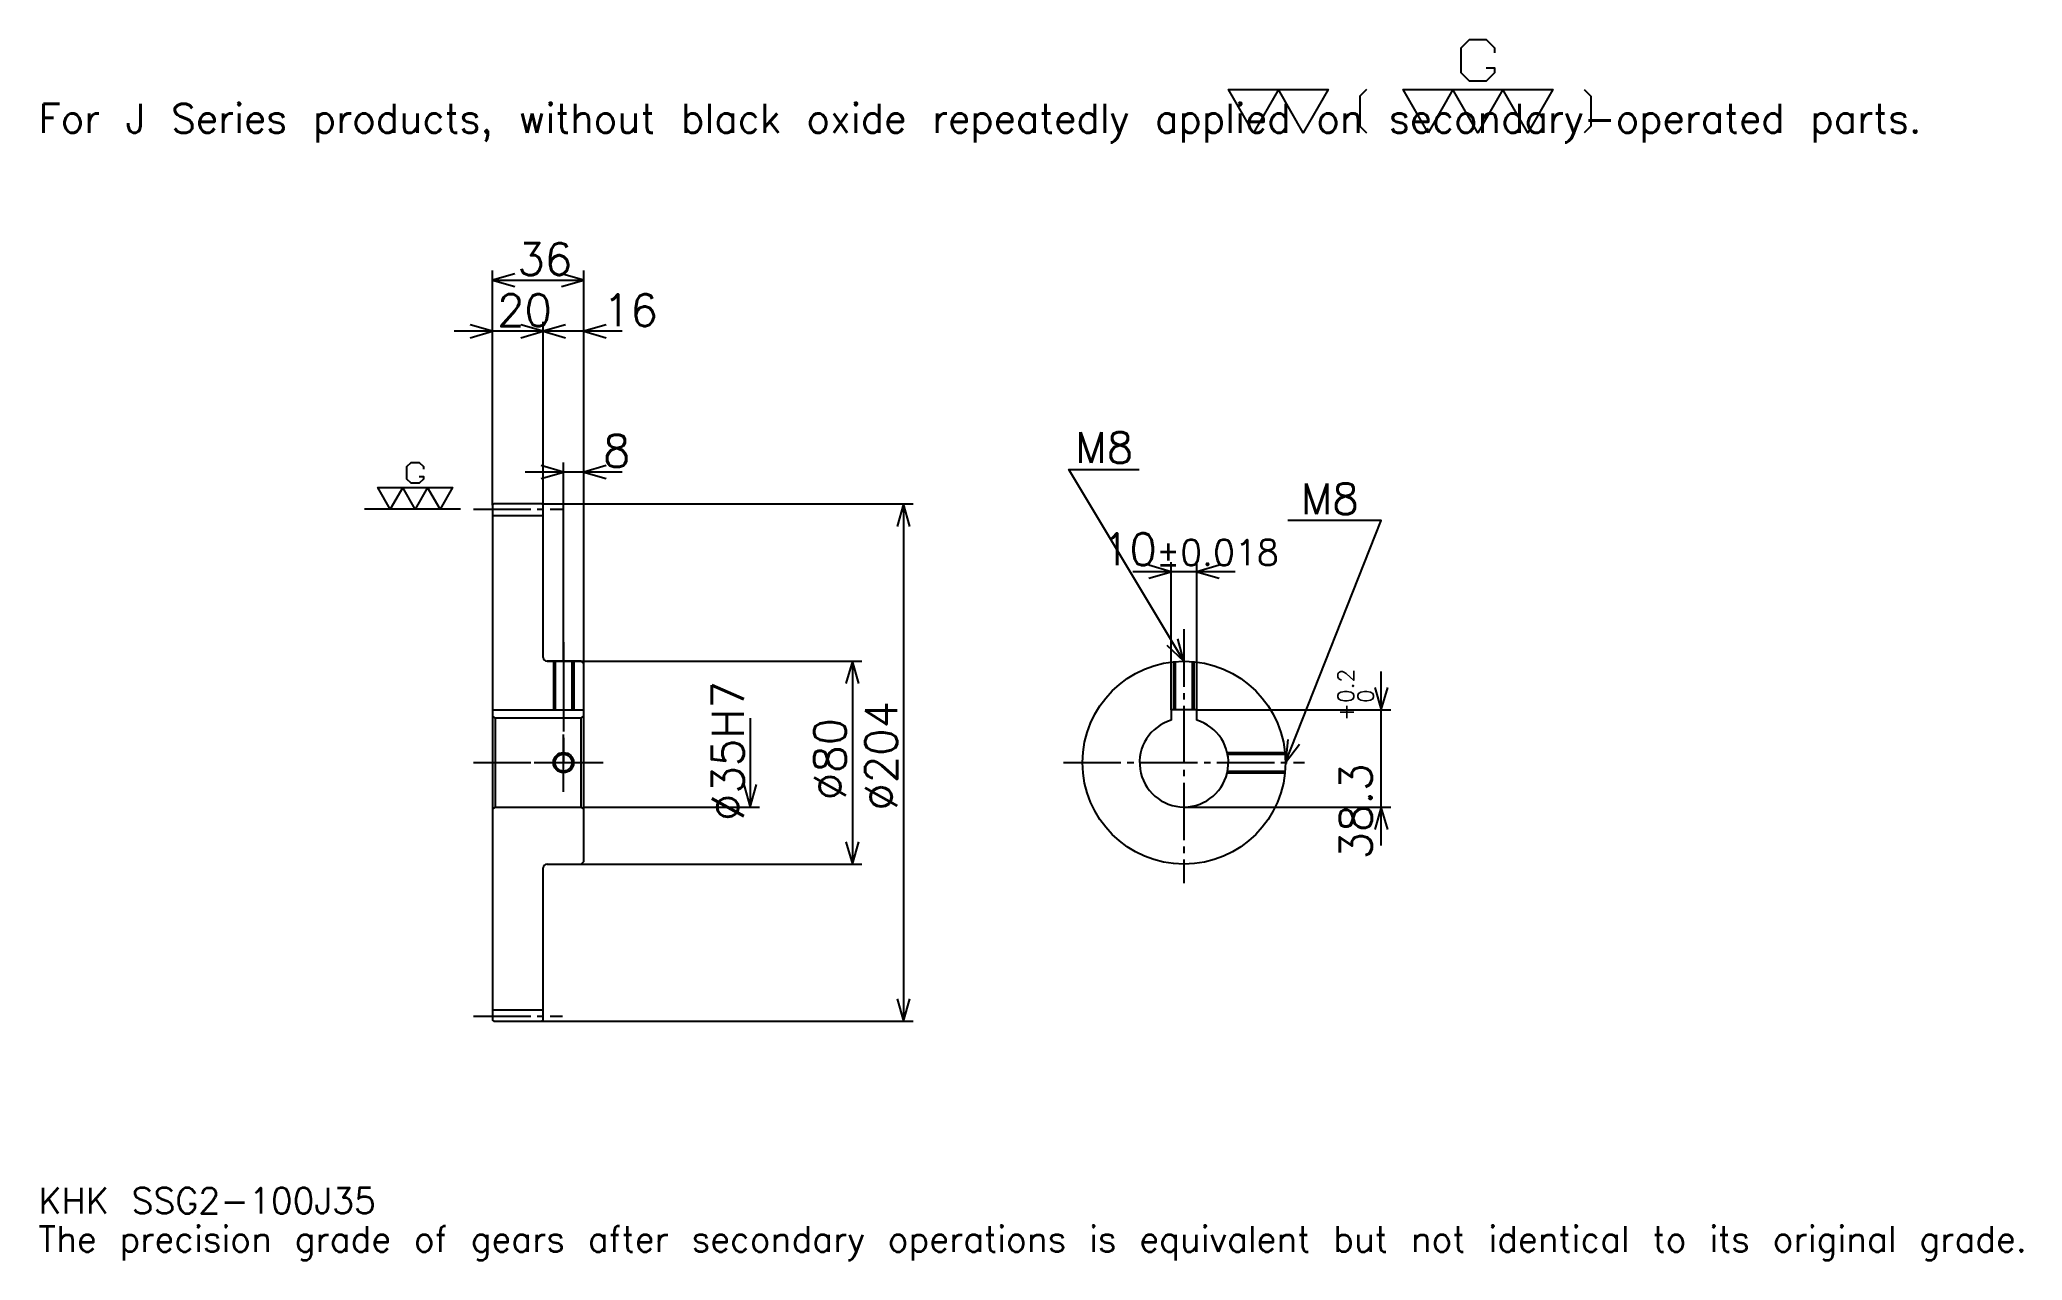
# Model space of a CAD drawing. Extents: x 26 to 808, y 9 to 491.
import ezdxf

# ---------------------------------------------------------------- set-up
doc = ezdxf.new("R2010")
doc.units = 0
doc.linetypes.add('DASHDOT', pattern=[30.260869, 22.695652, -2.521739, 2.521739, -2.521739])
doc.layers.get('0').update_dxf_attribs({"linetype": 'CONTINUOUS'})
doc.layers.add('DASHDOT', color=6, linetype='DASHDOT')
doc.styles.add('KANJI', font='TXT', dxfattribs={"bigfont": 'BIGFONT'})

msp = doc.modelspace()

# ---------------------------------------------------------------- linework, layer by layer
at = {"color": 5}
for p, q in [((204.260864, 307.521729), (204.260864, 399.565186)), ((240.260864, 307.521729), (240.260864, 399.565186)), ((204.260864, 395.782593), (240.260864, 395.782593)), ((239.391296, 375.608704), (189.130432, 375.608704)), ((255.391296, 375.608704), (209.130432, 375.608704)), ((224.260864, 307.521729), (224.260864, 379.391296)), ((232.260864, 307.521729), (232.260864, 323.913025)), ((255.391296, 320.130432), (217.130432, 320.130432)), ((204.260864, 307.021729), (204.260864, 307.521729)), ((223.760864, 307.521729), (240.260864, 307.521729)), ((224.260864, 307.021729), (224.260864, 307.521729)), ((232.260864, 245.521729), (232.260864, 307.521729)), ((232.260864, 245.521729), (232.260864, 307.521729)), ((240.260864, 307.521729), (370.130432, 307.521729)), ((240.260864, 244.521729), (240.260864, 307.521729)), ((366.347839, 307.521729), (366.347839, 103.521729)), ((471.956512, 226.321732), (471.956512, 284.608673)), ((481.956512, 226.321732), (481.956512, 284.608673)), ((497.086945, 280.82608), (456.82608, 280.82608)), ((225.760864, 245.521729), (240.260864, 245.521729)), ((240.260864, 245.521729), (349.956512, 245.521729)), ((346.173889, 245.521729), (346.173889, 165.521729)), ((554.782593, 172.891296), (554.782593, 241.452164)), ((305.82608, 223.021729), (305.82608, 188.021729)), ((481.956512, 226.321732), (558.565186, 226.321732)), ((240.260864, 188.021729), (309.608704, 188.021729)), ((476.956512, 188.021729), (558.565186, 188.021729)), ((225.760864, 165.521729), (240.260864, 165.521729)), ((240.260864, 165.521729), (349.956512, 165.521729)), ((223.760864, 103.521729), (240.260864, 103.521729)), ((240.260864, 103.521729), (370.130432, 103.521729))]:
    msp.add_line(p, q, dxfattribs=at)
at = {"color": 7}
msp.add_line((191.652161, 305.521729), (153.82608, 305.521729), dxfattribs=at)
at = {"color": 4}
for p, q in [((204.260864, 303.021729), (224.260864, 303.021729)), ((204.260864, 226.321732), (240.260864, 226.321732)), ((205.260864, 223.021729), (205.260864, 188.021729)), ((239.260864, 223.021729), (240.260864, 224.021729)), ((239.260864, 188.021729), (240.260864, 187.021729)), ((204.260864, 108.021729), (224.260864, 108.021729))]:
    msp.add_line(p, q, dxfattribs=at)
at = {"color": 7}
for points in [[(596.13916, 479.48349), (599.417419, 479.48349), (599.417419, 477.516541), (596.13916, 474.238281), (589.582642, 474.238281), (586.304382, 477.516541), (586.304382, 487.351318), (589.582642, 490.629578), (596.13916, 490.629578), (599.417419, 487.351318), (599.417419, 485.384369)], [(504.347839, 453.913055), (494.513062, 470.960022), (533.852173, 470.960022), (524.017395, 453.913055), (514.182617, 470.960022), (504.347839, 453.913055)], [(548.93219, 470.960022), (546.30957, 468.337402), (546.30957, 456.535675), (548.93219, 453.913055)], [(573.191345, 453.913055), (563.356567, 470.960022), (622.365234, 470.960022), (612.530457, 453.913055), (602.695679, 470.960022), (592.860901, 453.913055), (583.026123, 470.960022), (573.191345, 453.913055)], [(634.822632, 470.960022), (637.445251, 468.337402), (637.445251, 456.535675), (634.822632, 453.913055)], [(175.386948, 318.306946), (177.026077, 318.306946), (177.026077, 317.323486), (175.386948, 315.684326), (172.108688, 315.684326), (170.469559, 317.323486), (170.469559, 322.240845), (172.108688, 323.880005), (175.386948, 323.880005), (177.026077, 322.240845), (177.026077, 321.257385)], [(163.91304, 305.521729), (158.995636, 314.045197), (188.5, 314.045197), (183.582596, 305.521729), (178.665207, 314.045197), (173.747818, 305.521729), (168.830429, 314.045197), (163.91304, 305.521729)]]:
    msp.add_lwpolyline(points, dxfattribs=at)
at = {"color": 5}
for points in [[(213.086945, 398.304321), (204.260864, 395.782593), (213.086945, 393.260864)], [(231.434784, 393.260864), (240.260864, 395.782593), (231.434784, 398.304321)], [(195.434784, 373.086945), (204.260864, 375.608704), (195.434784, 378.130432)], [(215.434784, 373.086945), (224.260864, 375.608704), (215.434784, 378.130432)], [(233.086945, 378.130432), (224.260864, 375.608704), (233.086945, 373.086945)], [(249.086945, 378.130432), (240.260864, 375.608704), (249.086945, 373.086945)], [(223.434784, 317.608704), (232.260864, 320.130432), (223.434784, 322.652161)], [(249.086945, 322.652161), (240.260864, 320.130432), (249.086945, 317.608704)], [(476.956512, 245.521729), (431.565216, 321.173889), (459.304321, 321.173889)], [(368.869568, 298.695648), (366.347839, 307.521729), (363.82608, 298.695648)], [(516.956543, 205.521729), (554.782593, 301), (517.96521, 301)], [(463.130432, 278.304321), (471.956512, 280.82608), (463.130432, 283.347809)], [(490.782593, 283.347809), (481.956512, 280.82608), (490.782593, 278.304321)], [(470.253143, 251.792603), (476.956512, 245.521729), (474.577911, 254.387451)], [(348.695648, 236.695648), (346.173889, 245.521729), (343.652161, 236.695648)], [(552.260864, 235.147812), (554.782593, 226.321732), (557.304321, 235.147812)], [(517.862915, 214.656143), (516.956543, 205.521729), (522.551819, 212.798508)], [(303.304352, 196.847809), (305.82608, 188.021729), (308.347809, 196.847809)], [(557.304321, 179.195648), (554.782593, 188.021729), (552.260864, 179.195648)], [(343.652161, 174.347809), (346.173889, 165.521729), (348.695648, 174.347809)], [(363.82608, 112.347816), (366.347839, 103.521729), (368.869568, 112.347816)]]:
    msp.add_lwpolyline(points, dxfattribs=at)
at = {"color": 4}
for points in [[(224.260864, 247.021729), (224.260864, 307.021729), (223.760864, 307.521729), (204.760864, 307.521729), (204.260864, 307.021729), (204.260864, 187.021729)], [(225.760864, 165.521729), (239.260864, 165.521729), (240.260864, 166.521729), (240.260864, 244.521729), (239.260864, 245.521729), (225.760864, 245.521729)], [(228.260864, 245.521729), (228.260864, 226.321732)], [(228.935867, 245.521729), (228.935867, 226.321732)], [(235.585861, 245.521729), (235.585861, 226.321732)], [(236.260864, 245.521729), (236.260864, 226.321732)], [(472.956512, 226.321732), (472.956512, 245.321228)], [(473.6315, 226.321732), (473.6315, 245.383301)], [(480.281525, 226.321732), (480.281525, 245.383301)], [(480.956512, 226.321732), (480.956512, 245.321228)], [(204.260864, 187.021729), (205.260864, 188.021729), (239.260864, 188.021729), (239.260864, 223.021729), (205.260864, 223.021729), (204.260864, 224.021729)], [(481.956512, 222.292236), (481.956512, 226.321732), (471.956512, 226.321732), (471.956512, 222.292236)], [(493.993225, 209.521729), (516.755981, 209.521729)], [(494.137726, 208.846725), (516.818115, 208.846725)], [(493.993225, 201.521729), (516.755981, 201.521729)], [(494.137726, 202.196732), (516.818115, 202.196732)], [(204.260864, 187.021729), (204.260864, 104.021729), (204.760864, 103.521729), (223.760864, 103.521729), (224.260864, 104.021729), (224.260864, 164.021729)]]:
    msp.add_lwpolyline(points, dxfattribs=at)
for centre, radius in [((476.956512, 205.521729), 40), ((232.260864, 205.521729), 3.325)]:
    msp.add_circle(centre, radius, dxfattribs=at)
at = {"color": 7}
msp.add_circle((232.260864, 205.521729), 4, dxfattribs=at)
at = {"color": 4}
for centre, radius, start, end in [((225.760864, 247.021729), 1.5, 180, 270), ((476.956512, 205.521729), 17.5, 106.601549926, 73.398450074), ((225.760864, 164.021729), 1.5, 90, 180)]:
    msp.add_arc(centre, radius, start, end, dxfattribs=at)
at = {"layer": 'DASHDOT', "color": 7}
for p, q in [((196.695648, 305.521729), (231.82608, 305.521729)), ((476.956512, 258.130432), (476.956512, 157.956512)), ((232.260864, 245.521729), (232.260864, 205.521729)), ((196.695648, 205.521729), (247.82608, 205.521729)), ((429.391296, 205.521729), (524.521729, 205.521729)), ((196.695648, 105.521729), (231.82608, 105.521729))]:
    msp.add_line(p, q, dxfattribs=at)
for points in [[(232.260864, 253.086945), (232.260864, 218.756516)], [(232.260864, 193.956512), (232.260864, 217.086945)], [(220.695648, 205.521729), (243.82608, 205.521729)]]:
    msp.add_lwpolyline(points, dxfattribs=at)

# ---------------------------------------------------------------- texts
at = {"color": 7, "style": 'KANJI'}
for s, height, p in [('For J Series products, without black oxide repeatedly applied on secondary-operated parts.', 11.347826, (25.217392, 453.913055)), ('36', 12.608696, (214.065216, 397.799988)), ('20', 12.608696, (206.065216, 377.626099)), ('16', 12.608696, (247.82608, 377.626099)), ('8', 12.608696, (247.82608, 322.147827)), ('M8', 12.104348, (434.086945, 323.695648)), ('M8', 12.104348, (523.008667, 303.521729)), ('10', 12.608696, (444.625305, 283.347809)), ('%%p0.018', 10.086957, (465.932465, 283.347809)), ('KHK SSG2-100J35', 10.086957, (25.217392, 27.73913)), ('The precision grade of gears after secondary operations is equivalent but not identical to its original grade.', 10.086957, (25.217392, 12.608696))]:
    msp.add_text(s, height=height, dxfattribs=at).set_placement(p)
for s, height, p in [('%%c35H7', 12.608696, (303.304352, 182.510864)), ('0.2', 6.304348, (543.939087, 229.026108)), ('%%c204', 12.608696, (363.82608, 186.608688)), ('+', 6.304348, (543.939087, 221.96524)), ('0', 6.304348, (551.75647, 229.026108)), ('%%c80', 12.608696, (343.652161, 190.706512)), ('38.3', 12.608696, (551, 167.389816))]:
    msp.add_text(s, height=height, rotation=90, dxfattribs=at).set_placement(p)

doc.saveas('drawing.dxf')
